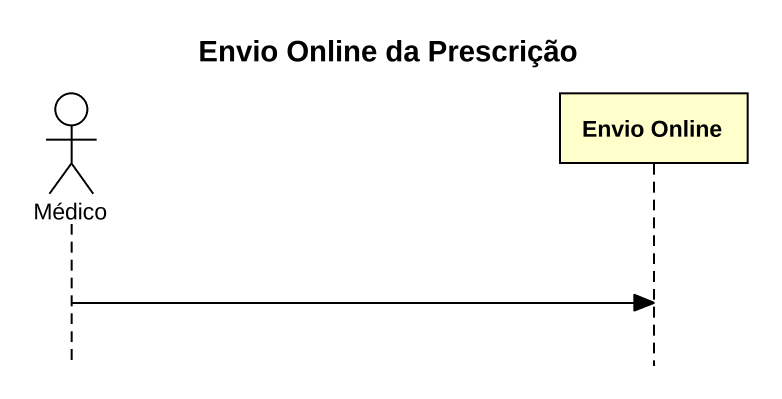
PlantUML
@startuml
title Envio Online da Prescrição
hide footbox
actor Médico
participant "Envio Online" as Envio_Online

Médico -> Envio_Online
@enduml
